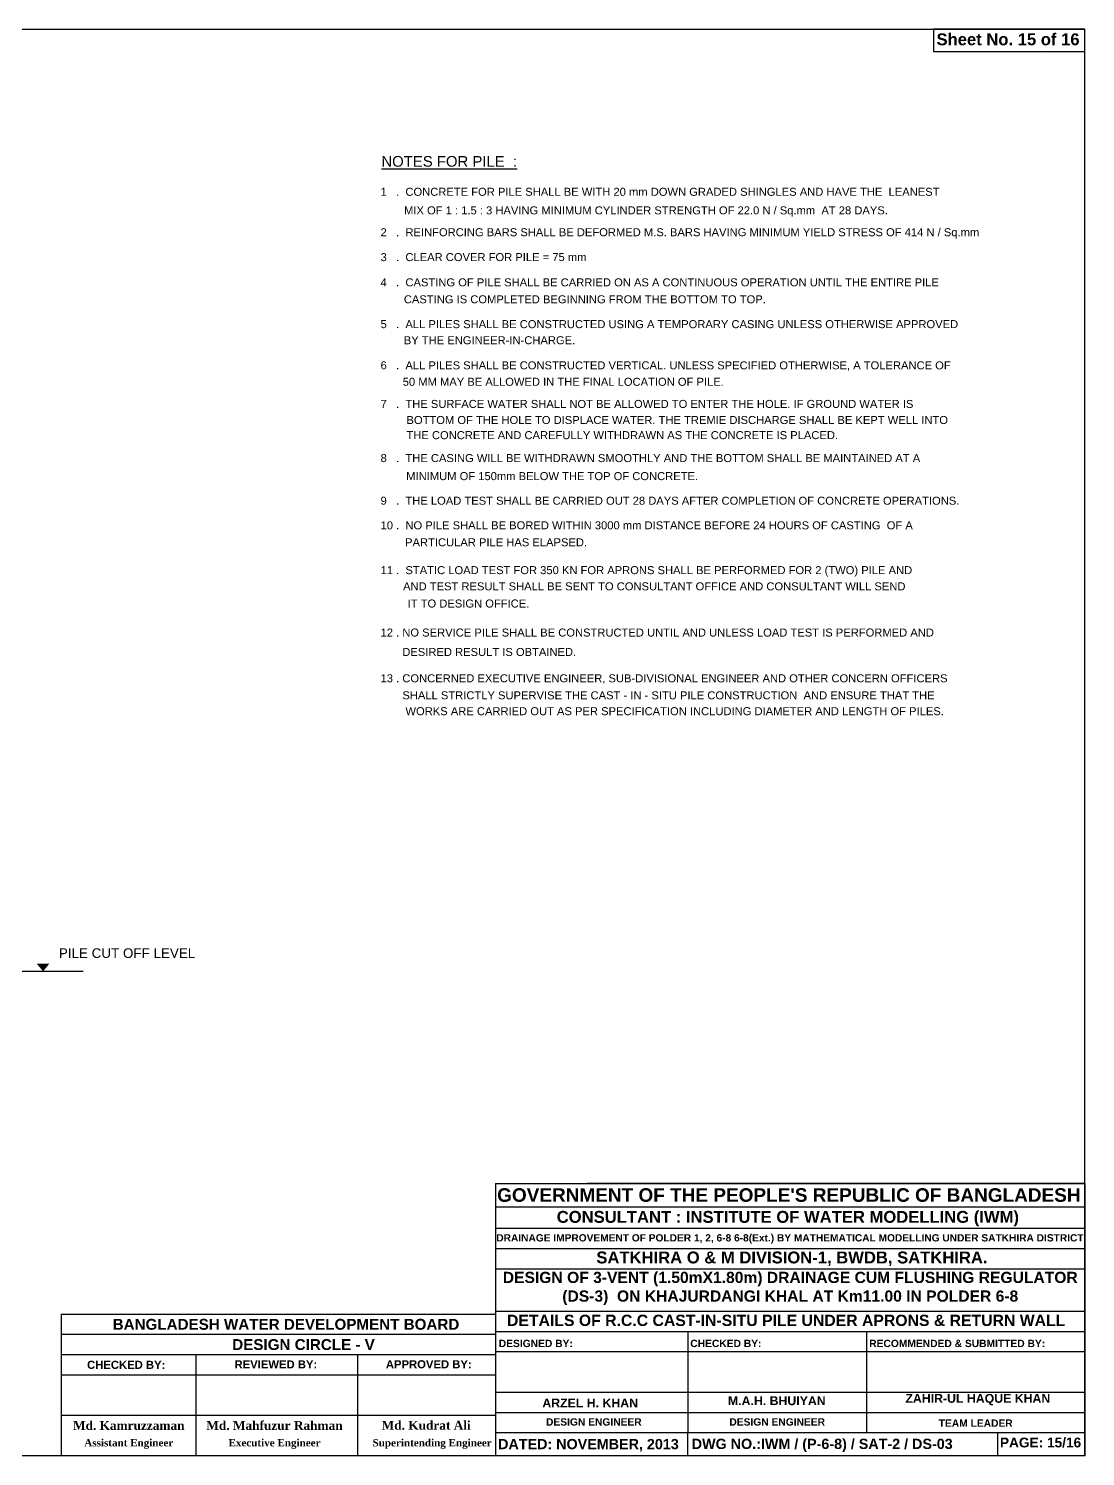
# Model space of a CAD drawing. Extents: x -377620 to 406987, y -326460 to -226264.
# Drawn here: x 52526 to 84228, y -326460 to -283632 of the extents above; entities that cross this region are included whole.
import ezdxf

# ---------------------------------------------------------------- set-up
doc = ezdxf.new("R2010")
doc.units = 0
doc.header["$LTSCALE"] = 300
doc.header["$MEASUREMENT"] = 0
doc.layers.add('Left Bank Profile', color=7, linetype='CONTINUOUS', lineweight=25)
doc.layers.add('LINE', color=7, linetype='CONTINUOUS')
doc.styles.add('Arial-20', font='arial.ttf')

msp = doc.modelspace()

# ---------------------------------------------------------------- linework, layer by layer
at = {"layer": 'LINE', "color": 7}
for p, q in [((52157.7596, -311908.6608), (54161.183, -311908.6608)), ((84206.2, -318271.8736), (84206.2, -326438.82))]:
    msp.add_line(p, q, dxfattribs=at)
at = {"layer": 'LINE', "color": 7, "lineweight": 40, "const_width": 42.8247}
msp.add_lwpolyline([(23701, -326438.82), (84206.2, -326438.82), (84206.2, -283653), (23701, -283653)], close=True, dxfattribs=at)
at = {"layer": 'LINE'}
msp.add_lwpolyline([(84206.2, -283653), (79672.2, -283653), (79672.2, -284318), (84206.2, -284318)], close=True, dxfattribs=at)
at = {"layer": 'LINE', "color": 7, "flags": 128}
msp.add_lwpolyline([(52961.4508, -311908.6608, 0, 384, 0), (52961.4508, -311677.0909, 0, 0, 0), (57557.4386, -311677.0909, 0, 0, 0)], format="xyseb", dxfattribs=at)
at = {"layer": 'LINE', "color": 7}
for points in [[(66533.8003, -318271.8736), (84206.2, -318271.8736)], [(66533.8003, -318271.8736), (66533.8003, -326438.82)], [(84206.2, -318271.8736), (69282.2355, -318271.8736)], [(84206.2, -318271.8736), (69282.2355, -318271.8736)], [(66533.8003, -318968.9081), (84206.2, -318968.9081)], [(66533.8003, -319611.2417), (84206.2, -319611.2417)], [(66533.8003, -320218.1865), (84206.2, -320218.1865)], [(66533.8003, -320833.4297), (84206.2, -320833.4297)], [(53503.3253, -322190.2065), (66533.8003, -322190.2065)], [(53503.3253, -322190.2065), (53503.3253, -326438.82)], [(66533.8003, -322102.7905), (84206.2, -322102.7905)], [(53503.3253, -322797.1513), (66533.8003, -322797.1513)], [(66533.8003, -322709.7353), (84206.2, -322709.7353)], [(72296.7921, -322709.7353), (72296.7921, -325744.4592)], [(77660.7921, -322709.7353), (77660.7921, -325744.4592)], [(66533.8003, -323316.6801), (84206.2, -323316.6801)], [(53503.3253, -323404.0961), (66533.8003, -323404.0961)], [(57543.8552, -323413.0961), (57543.8552, -326447.82)], [(62405.4807, -326438.82), (62405.4807, -323404.0961)], [(53503.3253, -324011.0409), (66533.8003, -324011.0409)], [(66533.8003, -324530.5697), (84206.2, -324530.5697)], [(53503.3253, -325224.9304), (66533.8003, -325224.9304)], [(66533.8003, -325137.5145), (84206.2, -325137.5145)], [(66533.8003, -325744.4592), (84206.2, -325744.4592)], [(72296.7921, -326438.82), (72296.7921, -325744.4592)], [(81601.745, -326438.82), (81601.745, -325744.4592)]]:
    msp.add_lwpolyline(points, dxfattribs=at)
msp.add_arc((81944.7206, -283804.2861), 1138.7484, 329.0412438, 329.07629497, dxfattribs=at)

# ---------------------------------------------------------------- texts
at = {"layer": 'Left Bank Profile', "attachment_point": 8}
for s, insert, char_height, width in [('{\\fArial|b1|i0|c0|p34;DESIGN OF 3-VENT (1.50mX1.80m) DRAINAGE CUM FLUSHING REGULATOR  (DS-3)  ON KHAJURDANGI KHAL AT Km11.00 IN POLDER 6-8}', (75373.6014, -321918.8883), 335.636531, 17395.981535), ('{\\fArial|b1|i0|c0|p34;ARZEL H. KHAN}', (69371.8178, -324987.778), 264.093644, 27152.56831)]:
    msp.add_mtext(s, dxfattribs=dict(at, insert=insert, char_height=char_height, width=width))
at = {"layer": 'LINE', "color": 7, "style": 'Arial-20'}
for s, height, p in [('%%UNOTES FOR PILE  :', 320, (63109.1209, -287775.3173)), ('1   .  CONCRETE FOR PILE SHALL BE WITH 20 mm DOWN GRADED SHINGLES AND HAVE THE  LEANEST ', 240, (63084.7679, -288647.7181)), ('  MIX OF 1 : 1.5 : 3 HAVING MINIMUM CYLINDER STRENGTH OF 22.0 N / Sq.mm  AT 28 DAYS.', 240, (63603.7679, -289204.7181)), ('2   .  REINFORCING BARS SHALL BE DEFORMED M.S. BARS HAVING MINIMUM YIELD STRESS OF 414 N / Sq.mm', 240, (63084.7679, -289860.6916)), ('3   .  CLEAR COVER FOR PILE = 75 mm', 240, (63084.7679, -290606.3966)), ('4   .  CASTING OF PILE SHALL BE CARRIED ON AS A CONTINUOUS OPERATION UNTIL THE ENTIRE PILE ', 240, (63084.7679, -291364.4885)), (' CASTING IS COMPLETED BEGINNING FROM THE BOTTOM TO TOP.', 240, (63689.7679, -291872.4885)), ('5   .  ALL PILES SHALL BE CONSTRUCTED USING A TEMPORARY CASING UNLESS OTHERWISE APPROVED ', 240, (63084.7679, -292617.5543)), (' BY THE ENGINEER-IN-CHARGE.', 240, (63688.7679, -293100.5543)), ('6   .  ALL PILES SHALL BE CONSTRUCTED VERTICAL. UNLESS SPECIFIED OTHERWISE, A TOLERANCE OF ', 240, (63084.7679, -293853.3123)), (' 50 MM MAY BE ALLOWED IN THE FINAL LOCATION OF PILE.', 240, (63656.7679, -294346.3123)), ('7   .  THE SURFACE WATER SHALL NOT BE ALLOWED TO ENTER THE HOLE. IF GROUND WATER IS ', 240, (63084.7679, -295010.7384)), ('BOTTOM OF THE HOLE TO DISPLACE WATER. THE TREMIE DISCHARGE SHALL BE KEPT WELL INTO', 240, (63861.8285, -295493.1026)), ('THE CONCRETE AND CAREFULLY WITHDRAWN AS THE CONCRETE IS PLACED.', 240, (63861.8285, -295947.1026)), ('8   .  THE CASING WILL BE WITHDRAWN SMOOTHLY AND THE BOTTOM SHALL BE MAINTAINED AT A ', 240, (63084.7679, -296634.9474)), (' MINIMUM OF 150mm BELOW THE TOP OF CONCRETE.', 240, (63761.7679, -297175.9474)), ('9   .  THE LOAD TEST SHALL BE CARRIED OUT 28 DAYS AFTER COMPLETION OF CONCRETE OPERATIONS.', 240, (63084.7679, -297913.419)), ('10 .  NO PILE SHALL BE BORED WITHIN 3000 mm DISTANCE BEFORE 24 HOURS OF CASTING  OF A ', 240, (63084.7679, -298651.819)), ('PARTICULAR PILE HAS ELAPSED. ', 240, (63819.7679, -299160.819)), ('11 .  STATIC LOAD TEST FOR 350 KN FOR APRONS SHALL BE PERFORMED FOR 2 (TWO) PILE AND ', 240, (63084.7679, -299996.3435)), ('AND TEST RESULT SHALL BE SENT TO CONSULTANT OFFICE AND CONSULTANT WILL SEND ', 240, (63759.7679, -300482.3435)), (' IT TO DESIGN OFFICE.', 240, (63802.8285, -300997.3841)), ('12 . NO SERVICE PILE SHALL BE CONSTRUCTED UNTIL AND UNLESS LOAD TEST IS PERFORMED AND ', 240, (63084.7679, -301868.0561)), (' DESIRED RESULT IS OBTAINED.', 240, (63642.7679, -302450.0561)), ('13 . CONCERNED EXECUTIVE ENGINEER, SUB-DIVISIONAL ENGINEER AND OTHER CONCERN OFFICERS ', 240, (63084.7679, -303240.5648)), ('SHALL STRICTLY SUPERVISE THE CAST - IN - SITU PILE CONSTRUCTION  AND ENSURE THAT THE ', 240, (63738.9623, -303750.8988)), (' WORKS ARE CARRIED OUT AS PER SPECIFICATION INCLUDING DIAMETER AND LENGTH OF PILES.', 240, (63738.9623, -304226.8988)), ('PILE CUT OFF LEVEL', 288, (53435.3828, -311507.4666))]:
    msp.add_text(s, height=height, dxfattribs=at).set_placement(p)
at = {"layer": 'LINE', "color": 7}
for s, insert, char_height, width, attachment_point in [('{\\fArial|b1|i0|c0|p34;Sheet No. 15 of 16}', (81905.4892, -284138.0576), 356.60793, 18855.950215, 8), ("{\\fArial|b1|i0|c0|p34;\\H0.8x;GOVERNMENT OF THE PEOPLE'S REPUBLIC OF BANGLADESH}", (75331.9859, -318828.7937), 509.4399, 18855.950215, 8), ('{\\fArial|b1|i0|c0|p34;\\H1.094x;CONSULTANT : INSTITUTE OF WATER MODELLING (IWM)}', (75300.9859, -319560.519), 326.041536, 18855.950215, 8), ('{\\fArial|b1|i0|c0|p34;DRAINAGE IMPROVEMENT OF POLDER 1, 2, 6-8 6-8(Ext.) BY MATHEMATICAL MODELLING UNDER SATKHIRA DISTRICT}', (75363.5189, -320077.8869), 218.2440533, 18353.970731, 8), ('{\\fArial|b1|i0|c0|p34;SATKHIRA O & M DIVISION-1, BWDB, SATKHIRA.}', (75424.2378, -320750.4667), 356.60793, 18855.950215, 8), ('{\\fArial|b1|i0|c0|p34;BANGLADESH WATER DEVELOPMENT BOARD}', (60247.6773, -322664.6494), 326.041536, 18855.950215, 8), ('{\\fArial|b1|i0|c0|p34;DETAILS OF R.C.C CAST-IN-SITU PILE UNDER APRONS & RETURN WALL}', (75250.2648, -322552.5548), 338.777534, 17913.152704, 8), ('{\\fArial|b1|i0|c0|p34;DESIGN CIRCLE - V}', (60773.6773, -323271.5942), 326.041536, 18855.950215, 8), ('{\\fArial|b1|i0|c0|p34;DESIGNED BY:}', (67741.1473, -323183.6321), 220.078037, 22627.140258, 8), ('{\\fArial|b1|i0|c0|p34;CHECKED BY:}', (73442.1473, -323183.6321), 220.078037, 22627.140258, 8), ('{\\fArial|b1|i0|c0|p34;RECOMMENDED & SUBMITTED BY:}', (80381.1473, -323183.6321), 220.078037, 22627.140258, 8), ('{\\fArial|b1|i0|c0|p34;CHECKED BY:}', (55454.9584, -323837.2324), 242.085841, 24889.854284, 8), ('{\\fArial|b1|i0|c0|p34;REVIEWED BY:}', (59944.2183, -323820.026), 242.085841, 24889.854284, 8), ('{\\fArial|b1|i0|c0|p34;APPROVED BY:}', (64529.8096, -323820.0243), 242.085841, 24889.854284, 8), ('{\\fArial|b1|i0|c0|p34;ZAHIR-UL HAQUE KHAN}', (81000.1063, -324925.8207), 264.093644, 27152.56831, 8), ('{\\fArial|b1|i0|c0|p34;M.A.H. BHUIYAN}', (74970.1063, -324925.8207), 264.093644, 27152.56831, 8), ('{\\fTimes New Roman|b1|i0|c0|p18;Md. Kamruzzaman}', (55531.9942, -325668.1678), 264.093644, 27152.56831, 8), ('{\\fTimes New Roman|b1|i0|c0|p18;Md. Mahfuzur Rahman}', (59902.9942, -325668.1678), 264.093644, 27152.56831, 8), ('{\\fTimes New Roman|b1|i0|c0|p18;Md. Kudrat Ali}', (64452.8612, -325663.1678), 264.093644, 27152.56831, 8), ('{\\fArial|b1|i0|c0|p34;DESIGN ENGINEER}', (69482.1473, -325538.6321), 220.078037, 22627.140258, 8), ('{\\fArial|b1|i0|c0|p34;DESIGN ENGINEER}', (74982.1473, -325538.6321), 220.078037, 22627.140258, 8), ('{\\fArial|b1|i0|c0|p34;TEAM LEADER}', (80936.1473, -325571.6321), 220.078037, 22627.140258, 8), ('{\\fTimes New Roman|b1|i0|c0|p18;Assistant Engineer}', (55531.9942, -326233.3337), 220.078037, 22627.140258, 8), ('{\\fTimes New Roman|b1|i0|c0|p18;Executive Engineer}', (59902.9942, -326233.3337), 220.078037, 22627.140258, 8), ('{\\fTimes New Roman|b1|i0|c0|p18;Superintending Engineer}', (64630.8571, -326233.3337), 220.078037, 22627.140258, 8), ('{\\fArial|b1|i0|c0|p34;DWG NO.:IWM / (P-6-8) / SAT-2 / DS-03}', (72417.7123, -325929.8636), 307.533087, 31309.311232, 1), ('{\\fArial|b1|i0|c0|p34;   PAGE: 15/16}', (81320.6707, -325895.8073), 293.437383, 30169.520344, 1), ('{\\fArial|b1|i0|c0|p34;DATED: NOVEMBER, 2013}', (66610.9049, -325935.8636), 307.533087, 31618.758508, 1)]:
    msp.add_mtext(s, dxfattribs=dict(at, insert=insert, char_height=char_height, width=width, attachment_point=attachment_point))

doc.saveas('drawing.dxf')
